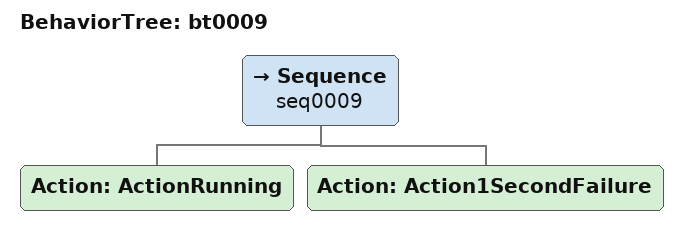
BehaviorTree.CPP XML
<root>

  <BehaviorTree ID="bt0009">
    <Sequence name="seq0009">
      <Action ID="ActionRunning" />
      <Action ID="Action1SecondFailure" />
    </Sequence>
  </BehaviorTree>

</root>
